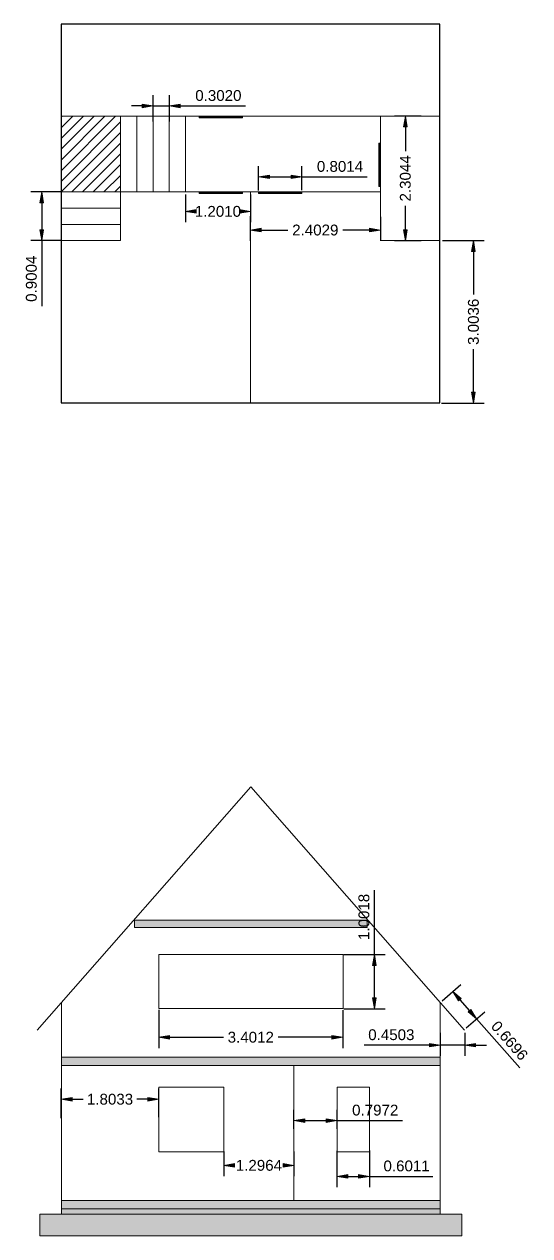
# Model space of a CAD drawing. Header units: inches. Extents: x -2.6 to 20.7, y -15.4 to 7.5.
# Drawn here: x 11.32 to 20.66, y -15.4 to 7 of the extents above; entities that cross this region are included whole.
import ezdxf

# ---------------------------------------------------------------- set-up
doc = ezdxf.new("R2010")
doc.units = ezdxf.units.IN
doc.header["$MEASUREMENT"] = 0
doc.linetypes.add('DASHED', pattern=[0.75, 0.5, -0.25])
doc.layers.get('0').update_dxf_attribs({"lineweight": 0})
doc.layers.get('Defpoints').update_dxf_attribs({"lineweight": 0})
doc.styles.get("Standard").update_dxf_attribs({"font": 'arial.ttf'})
doc.dimstyles.get("Standard").update_dxf_attribs({"dimtxt": 0.2, "dimasz": 0.2, "dimexe": 0.2, "dimexo": 0.05, "dimgap": 0.09, "dimtad": 0, "dimdec": 4, "dimzin": 0, "dimdsep": 46, "dimtxsty": 'Standard', "dimblk": 'VDDIM_DEFAULT', "dimcen": 0.09, "dimclre": 256, "dimclrt": 256, "dimadec": 0, "dimazin": 0, "dimtfac": 1, "dimtdec": 4, "dimtix": 1, "dimtmove": 0, "dimatfit": 3, "dimfxl": 0, "dimtolj": 1, "dimtzin": 0, "dimarcsym": 0})

# ---------------------------------------------------------------- blocks, each defined once
blk = doc.blocks.new('VDDIM_DEFAULT')
at = {"linetype": 'Continuous'}
blk.add_hatch(color=0, dxfattribs=at).paths.add_polyline_path([(0, 0), (-1, -0.1665), (-1, 0.1665)], flags=0)
at = {"color": 0, "linetype": 'Continuous'}
blk.add_lwpolyline([(0, 0), (-1, -0.1665), (-1, 0.1665), (0, 0)], dxfattribs=at)
blk = doc.blocks.new('*D19')
at = {"lineweight": -2}
for p, q in [((12.013, 3.899), (11.444, 3.899)), ((12.013, 2.999), (11.444, 2.999))]:
    blk.add_line(p, q, dxfattribs=at)
at = {"color": 0, "lineweight": -2}
for p, q in [((11.644, 3.699), (11.644, 3.199)), ((11.644, 2.999), (11.644, 1.79))]:
    blk.add_line(p, q, dxfattribs=at)
at = {"layer": 'Defpoints', "color": 0}
for p in [(12.063, 3.899), (11.644, 2.999), (12.063, 2.999)]:
    blk.add_point(p, dxfattribs=at)
at = {"color": 0, "lineweight": -2, "xscale": 0.2, "yscale": 0.2, "zscale": 0.2}
for p, rotation in [((11.644, 3.899), 90), ((11.644, 2.999), 270)]:
    blk.add_blockref('VDDIM_DEFAULT', p, dxfattribs=dict(at, rotation=rotation))
at = {"insert": (11.452, 2.294), "char_height": 0.2, "attachment_point": 5, "rotation": 90}
blk.add_mtext('\\A1;0.9004', dxfattribs=at)
blk = doc.blocks.new('*D20')
at = {"lineweight": -2}
for p, q in [((18.655, 5.302), (18.162, 5.302)), ((18.655, 2.998), (18.162, 2.998))]:
    blk.add_line(p, q, dxfattribs=at)
at = {"color": 0, "lineweight": -2}
for p, q in [((18.362, 5.102), (18.362, 4.656)), ((18.362, 3.198), (18.362, 3.644))]:
    blk.add_line(p, q, dxfattribs=at)
at = {"layer": 'Defpoints', "color": 0}
for p in [(18.705, 5.302), (18.362, 2.998), (18.705, 2.998)]:
    blk.add_point(p, dxfattribs=at)
at = {"color": 0, "lineweight": -2, "xscale": 0.2, "yscale": 0.2, "zscale": 0.2}
for p, rotation in [((18.362, 5.302), 89.9999999999997), ((18.362, 2.998), 269.9999999999997)]:
    blk.add_blockref('VDDIM_DEFAULT', p, dxfattribs=dict(at, rotation=rotation))
at = {"insert": (18.362, 4.15), "char_height": 0.2, "attachment_point": 5, "rotation": 90}
blk.add_mtext('\\A1;2.3044', dxfattribs=at)
blk = doc.blocks.new('*D21')
at = {"lineweight": -2}
for p, q in [((19.05, 3), (19.82, 3)), ((19.03, -0.004), (19.82, -0.004))]:
    blk.add_line(p, q, dxfattribs=at)
at = {"color": 0, "lineweight": -2}
for p, q in [((19.62, 2.8), (19.62, 2.003)), ((19.62, 0.196), (19.62, 0.993))]:
    blk.add_line(p, q, dxfattribs=at)
at = {"layer": 'Defpoints', "color": 0}
for p in [(19, 3), (18.98, -0.004), (19.62, -0.004)]:
    blk.add_point(p, dxfattribs=at)
at = {"color": 0, "lineweight": -2, "xscale": 0.2, "yscale": 0.2, "zscale": 0.2}
for p, rotation in [((19.62, 3), 90), ((19.62, -0.004), 270)]:
    blk.add_blockref('VDDIM_DEFAULT', p, dxfattribs=dict(at, rotation=rotation))
at = {"insert": (19.62, 1.498), "char_height": 0.2, "attachment_point": 5, "rotation": 90}
blk.add_mtext('\\A1;3.0036', dxfattribs=at)
blk = doc.blocks.new('*D22')
at = {"lineweight": -2}
for p, q in [((15.497, 3.449), (15.497, 2.994)), ((17.9, 3.439), (17.9, 2.994))]:
    blk.add_line(p, q, dxfattribs=at)
at = {"color": 0, "lineweight": -2}
for p, q in [((15.697, 3.194), (16.192, 3.194)), ((17.7, 3.194), (17.205, 3.194))]:
    blk.add_line(p, q, dxfattribs=at)
at = {"layer": 'Defpoints', "color": 0}
for p in [(15.497, 3.499), (17.9, 3.489), (15.497, 3.194)]:
    blk.add_point(p, dxfattribs=at)
at = {"color": 0, "lineweight": -2, "xscale": 0.2, "yscale": 0.2, "zscale": 0.2, "rotation": 180}
blk.add_blockref('VDDIM_DEFAULT', (15.497, 3.194), dxfattribs=at)
at = {"color": 0, "lineweight": -2, "xscale": 0.2, "yscale": 0.2, "zscale": 0.2}
blk.add_blockref('VDDIM_DEFAULT', (17.9, 3.194), dxfattribs=at)
at = {"insert": (16.698, 3.194), "char_height": 0.2, "attachment_point": 5}
blk.add_mtext('\\A1;2.4029', dxfattribs=at)
blk = doc.blocks.new('*D23')
at = {"lineweight": -2}
for p, q in [((13.7, 5.203), (13.7, 5.689)), ((14.002, 5.203), (14.002, 5.689))]:
    blk.add_line(p, q, dxfattribs=at)
at = {"color": 0, "lineweight": -2}
for p, q in [((13.5, 5.489), (13.3, 5.489)), ((13.7, 5.489), (14.002, 5.489)), ((14.202, 5.489), (15.411, 5.489))]:
    blk.add_line(p, q, dxfattribs=at)
at = {"layer": 'Defpoints', "color": 0}
for p in [(14.002, 5.489), (13.7, 5.153), (14.002, 5.153)]:
    blk.add_point(p, dxfattribs=at)
at = {"color": 0, "lineweight": -2, "xscale": 0.2, "yscale": 0.2, "zscale": 0.2}
blk.add_blockref('VDDIM_DEFAULT', (13.7, 5.489), dxfattribs=at)
at = {"color": 0, "lineweight": -2, "xscale": 0.2, "yscale": 0.2, "zscale": 0.2, "rotation": 180}
blk.add_blockref('VDDIM_DEFAULT', (14.002, 5.489), dxfattribs=at)
at = {"insert": (14.907, 5.681), "char_height": 0.2, "attachment_point": 5}
blk.add_mtext('\\A1;0.3020', dxfattribs=at)
blk = doc.blocks.new('*D24')
at = {"lineweight": -2}
for p, q in [((14.299, 3.849), (14.299, 3.339)), ((15.5, 3.849), (15.5, 3.339))]:
    blk.add_line(p, q, dxfattribs=at)
at = {"color": 0, "lineweight": -2}
for p, q in [((14.499, 3.539), (14.404, 3.539)), ((15.3, 3.539), (15.394, 3.539))]:
    blk.add_line(p, q, dxfattribs=at)
at = {"layer": 'Defpoints', "color": 0}
for p in [(14.299, 3.899), (15.5, 3.899), (14.299, 3.539)]:
    blk.add_point(p, dxfattribs=at)
at = {"color": 0, "lineweight": -2, "xscale": 0.2, "yscale": 0.2, "zscale": 0.2, "rotation": 180}
blk.add_blockref('VDDIM_DEFAULT', (14.299, 3.539), dxfattribs=at)
at = {"color": 0, "lineweight": -2, "xscale": 0.2, "yscale": 0.2, "zscale": 0.2}
blk.add_blockref('VDDIM_DEFAULT', (15.5, 3.539), dxfattribs=at)
at = {"insert": (14.899, 3.539), "char_height": 0.2, "attachment_point": 5}
blk.add_mtext('\\A1;1.2010', dxfattribs=at)
blk = doc.blocks.new('*D43')
at = {"lineweight": -2}
for p, q in [((15.649, 3.928), (15.649, 4.378)), ((16.45, 3.931), (16.45, 4.378))]:
    blk.add_line(p, q, dxfattribs=at)
at = {"color": 0, "lineweight": -2}
for p, q in [((15.849, 4.178), (16.25, 4.178)), ((16.45, 4.178), (17.659, 4.178))]:
    blk.add_line(p, q, dxfattribs=at)
at = {"layer": 'Defpoints', "color": 0}
for p in [(16.45, 4.178), (15.649, 3.878), (16.45, 3.881)]:
    blk.add_point(p, dxfattribs=at)
at = {"color": 0, "lineweight": -2, "xscale": 0.2, "yscale": 0.2, "zscale": 0.2, "rotation": 180}
blk.add_blockref('VDDIM_DEFAULT', (15.649, 4.178), dxfattribs=at)
at = {"color": 0, "lineweight": -2, "xscale": 0.2, "yscale": 0.2, "zscale": 0.2}
blk.add_blockref('VDDIM_DEFAULT', (16.45, 4.178), dxfattribs=at)
at = {"insert": (17.154, 4.37), "char_height": 0.2, "attachment_point": 5}
blk.add_mtext('\\A1;0.8014', dxfattribs=at)
blk = doc.blocks.new('*D44')
at = {"lineweight": -2}
for p, q in [((13.805, -11.22), (13.805, -11.93)), ((17.206, -11.229), (17.206, -11.93))]:
    blk.add_line(p, q, dxfattribs=at)
at = {"color": 0, "lineweight": -2}
for p, q in [((14.005, -11.73), (15.002, -11.73)), ((17.006, -11.73), (16.009, -11.73))]:
    blk.add_line(p, q, dxfattribs=at)
at = {"layer": 'Defpoints', "color": 0}
for p in [(13.805, -11.17), (17.206, -11.179), (17.206, -11.73)]:
    blk.add_point(p, dxfattribs=at)
at = {"color": 0, "lineweight": -2, "xscale": 0.2, "yscale": 0.2, "zscale": 0.2, "rotation": 180}
blk.add_blockref('VDDIM_DEFAULT', (13.805, -11.73), dxfattribs=at)
at = {"color": 0, "lineweight": -2, "xscale": 0.2, "yscale": 0.2, "zscale": 0.2}
blk.add_blockref('VDDIM_DEFAULT', (17.206, -11.73), dxfattribs=at)
at = {"insert": (15.506, -11.73), "char_height": 0.2, "attachment_point": 5}
blk.add_mtext('\\A1;3.4012', dxfattribs=at)
blk = doc.blocks.new('*D46')
at = {"lineweight": -2}
for p, q in [((12.003, -13.227), (12.003, -12.676)), ((13.806, -13.21), (13.806, -12.676))]:
    blk.add_line(p, q, dxfattribs=at)
at = {"color": 0, "lineweight": -2}
for p, q in [((12.203, -12.876), (12.409, -12.876)), ((13.606, -12.876), (13.4, -12.876))]:
    blk.add_line(p, q, dxfattribs=at)
at = {"layer": 'Defpoints', "color": 0}
for p in [(13.806, -12.876), (12.003, -13.277), (13.806, -13.26)]:
    blk.add_point(p, dxfattribs=at)
at = {"color": 0, "lineweight": -2, "xscale": 0.2, "yscale": 0.2, "zscale": 0.2, "rotation": 180}
blk.add_blockref('VDDIM_DEFAULT', (12.003, -12.876), dxfattribs=at)
at = {"color": 0, "lineweight": -2, "xscale": 0.2, "yscale": 0.2, "zscale": 0.2}
blk.add_blockref('VDDIM_DEFAULT', (13.806, -12.876), dxfattribs=at)
at = {"insert": (12.905, -12.876), "char_height": 0.2, "attachment_point": 5}
blk.add_mtext('\\A1;1.8033', dxfattribs=at)
blk = doc.blocks.new('*D47')
at = {"lineweight": -2}
for p, q in [((16.304, -13.421), (16.304, -13.07)), ((17.101, -13.421), (17.101, -13.07))]:
    blk.add_line(p, q, dxfattribs=at)
at = {"color": 0, "lineweight": -2}
for p, q in [((16.504, -13.27), (16.901, -13.27)), ((17.101, -13.27), (18.308, -13.27))]:
    blk.add_line(p, q, dxfattribs=at)
at = {"layer": 'Defpoints', "color": 0}
for p in [(17.101, -13.27), (16.304, -13.471), (17.101, -13.471)]:
    blk.add_point(p, dxfattribs=at)
at = {"color": 0, "lineweight": -2, "xscale": 0.2, "yscale": 0.2, "zscale": 0.2, "rotation": 180}
blk.add_blockref('VDDIM_DEFAULT', (16.304, -13.27), dxfattribs=at)
at = {"color": 0, "lineweight": -2, "xscale": 0.2, "yscale": 0.2, "zscale": 0.2}
blk.add_blockref('VDDIM_DEFAULT', (17.101, -13.27), dxfattribs=at)
at = {"insert": (17.805, -13.078), "char_height": 0.2, "attachment_point": 5}
blk.add_mtext('\\A1;0.7972', dxfattribs=at)
blk = doc.blocks.new('*D48')
at = {"lineweight": -2}
for p, q in [((15.007, -13.843), (15.007, -14.299)), ((16.304, -13.843), (16.304, -14.299))]:
    blk.add_line(p, q, dxfattribs=at)
at = {"color": 0, "lineweight": -2}
for p, q in [((15.207, -14.099), (15.161, -14.099)), ((16.104, -14.099), (16.151, -14.099))]:
    blk.add_line(p, q, dxfattribs=at)
at = {"layer": 'Defpoints', "color": 0}
for p in [(15.007, -13.793), (16.304, -13.793), (16.304, -14.099)]:
    blk.add_point(p, dxfattribs=at)
at = {"color": 0, "lineweight": -2, "xscale": 0.2, "yscale": 0.2, "zscale": 0.2, "rotation": 180}
blk.add_blockref('VDDIM_DEFAULT', (15.007, -14.099), dxfattribs=at)
at = {"color": 0, "lineweight": -2, "xscale": 0.2, "yscale": 0.2, "zscale": 0.2}
blk.add_blockref('VDDIM_DEFAULT', (16.304, -14.099), dxfattribs=at)
at = {"insert": (15.656, -14.099), "char_height": 0.2, "attachment_point": 5}
blk.add_mtext('\\A1;1.2964', dxfattribs=at)
blk = doc.blocks.new('*D49')
at = {"color": 0, "lineweight": -2}
for p, q in [((17.789, -10.201), (17.789, -9.01)), ((17.789, -11.003), (17.789, -10.201))]:
    blk.add_line(p, q, dxfattribs=at)
at = {"lineweight": -2}
for p, q in [((17.226, -10.201), (17.989, -10.201)), ((17.226, -11.203), (17.989, -11.203))]:
    blk.add_line(p, q, dxfattribs=at)
at = {"layer": 'Defpoints', "color": 0}
for p in [(17.176, -10.201), (17.789, -10.201), (17.176, -11.203)]:
    blk.add_point(p, dxfattribs=at)
at = {"color": 0, "lineweight": -2, "xscale": 0.2, "yscale": 0.2, "zscale": 0.2}
for p, rotation in [((17.789, -10.201), 89.99999999999959), ((17.789, -11.203), 269.9999999999996)]:
    blk.add_blockref('VDDIM_DEFAULT', p, dxfattribs=dict(at, rotation=rotation))
at = {"insert": (17.597, -9.505), "char_height": 0.2, "attachment_point": 5, "rotation": 90}
blk.add_mtext('\\A1;1.0018', dxfattribs=at)
blk = doc.blocks.new('*D50')
at = {"lineweight": -2}
for p, q in [((17.098, -13.83), (17.098, -14.502)), ((17.699, -13.826), (17.699, -14.502))]:
    blk.add_line(p, q, dxfattribs=at)
at = {"color": 0, "lineweight": -2}
for p, q in [((17.298, -14.302), (17.499, -14.302)), ((17.699, -14.302), (18.87, -14.302))]:
    blk.add_line(p, q, dxfattribs=at)
at = {"layer": 'Defpoints', "color": 0}
for p in [(17.098, -13.78), (17.699, -13.776), (17.699, -14.302)]:
    blk.add_point(p, dxfattribs=at)
at = {"color": 0, "lineweight": -2, "xscale": 0.2, "yscale": 0.2, "zscale": 0.2, "rotation": 180}
blk.add_blockref('VDDIM_DEFAULT', (17.098, -14.302), dxfattribs=at)
at = {"color": 0, "lineweight": -2, "xscale": 0.2, "yscale": 0.2, "zscale": 0.2}
blk.add_blockref('VDDIM_DEFAULT', (17.699, -14.302), dxfattribs=at)
at = {"insert": (18.385, -14.11), "char_height": 0.2, "attachment_point": 5}
blk.add_mtext('\\A1;0.6011', dxfattribs=at)
blk = doc.blocks.new('*D52')
at = {"lineweight": -2}
for p, q in [((19.044, -11.054), (19.386, -10.754)), ((19.486, -11.557), (19.828, -11.257))]:
    blk.add_line(p, q, dxfattribs=at)
at = {"color": 0, "lineweight": -2}
for p, q in [((19.368, -11.036), (19.678, -11.389)), ((19.678, -11.389), (20.475, -12.298))]:
    blk.add_line(p, q, dxfattribs=at)
at = {"layer": 'Defpoints', "color": 0}
for p in [(19.006, -11.087), (19.678, -11.389), (19.448, -11.59)]:
    blk.add_point(p, dxfattribs=at)
at = {"color": 0, "lineweight": -2, "xscale": 0.2, "yscale": 0.2, "zscale": 0.2}
for p, rotation in [((19.236, -10.886), 131.2759420272517), ((19.678, -11.389), 311.2759420272517)]:
    blk.add_blockref('VDDIM_DEFAULT', p, dxfattribs=dict(at, rotation=rotation))
at = {"insert": (20.287, -11.792), "char_height": 0.2, "attachment_point": 5, "rotation": 311.2759}
blk.add_mtext('\\A1;0.6696', dxfattribs=at)
blk = doc.blocks.new('*D53')
at = {"lineweight": -2}
for p, q in [((19.008, -11.651), (19.008, -12.076)), ((19.458, -11.651), (19.458, -12.076))]:
    blk.add_line(p, q, dxfattribs=at)
at = {"color": 0, "lineweight": -2}
for p, q in [((18.808, -11.876), (17.599, -11.876)), ((19.458, -11.876), (19.008, -11.876)), ((19.658, -11.876), (19.858, -11.876))]:
    blk.add_line(p, q, dxfattribs=at)
at = {"layer": 'Defpoints', "color": 0}
for p in [(19.008, -11.601), (19.458, -11.601), (19.008, -11.876)]:
    blk.add_point(p, dxfattribs=at)
at = {"color": 0, "lineweight": -2, "xscale": 0.2, "yscale": 0.2, "zscale": 0.2}
blk.add_blockref('VDDIM_DEFAULT', (19.008, -11.876), dxfattribs=at)
at = {"color": 0, "lineweight": -2, "xscale": 0.2, "yscale": 0.2, "zscale": 0.2, "rotation": 180}
blk.add_blockref('VDDIM_DEFAULT', (19.458, -11.876), dxfattribs=at)
at = {"insert": (18.103, -11.684), "char_height": 0.2, "attachment_point": 5}
blk.add_mtext('\\A1;0.4503', dxfattribs=at)

msp = doc.modelspace()

# ---------------------------------------------------------------- hatches: boundary and pattern name
h = msp.add_hatch()
h.set_pattern_fill('_USER', color=94, scale=0.139753, angle=45, style=0, pattern_type=0)
h.set_pattern_definition([(45, (0, 0), (-0.0988204, 0.0988204), [])])
h.paths.add_polyline_path([(12, 3.9), (13.1, 3.9), (13.1, 5.3), (12, 5.3)], flags=0)
for color, points in [(44, [(13.35729, -9.7), (17.65729, -9.7), (17.65729, -9.56213), (13.35729, -9.56213)]), (44, [(12.00729, -12.25), (19.00729, -12.25), (19.00729, -12.1), (12.00729, -12.1)]), (44, [(12.00729, -14.9), (19.00729, -14.9), (19.00729, -14.75), (12.00729, -14.75)]), (9, [(11.60729, -15.4), (19.40729, -15.4), (19.40729, -15), (11.60729, -15)]), (28, [(12.00729, -15), (19.00729, -15), (19.00729, -14.9), (12.00729, -14.9)])]:
    msp.add_hatch(color=color).paths.add_polyline_path(points, flags=0)

# ---------------------------------------------------------------- linework, layer by layer
for p, q in [((13.4, 5.3), (13.4, 3.9)), ((13.7, 5.3), (13.7, 3.9)), ((14, 5.3), (14, 3.9)), ((14.3, 5.3), (14.3, 3.9)), ((15.5, 3.9), (15.5, 0)), ((12, 3.6), (13.1, 3.6)), ((12, 3.3), (13.1, 3.3)), ((15.50729, -7.1), (11.55729, -11.6)), ((15.50729, -7.1), (19.45729, -11.6)), ((12.00729, -12.1), (12.00729, -11.1)), ((19.00729, -12.1), (19.00729, -11.1)), ((16.3, -12.25), (16.3, -14.75))]:
    msp.add_line(p, q)
at = {"lineweight": 30}
msp.add_lwpolyline([(12, 0), (19, 0), (19, 7), (12, 7)], close=True, dxfattribs=at)
for points in [[(12, 5.3), (19, 5.3), (19, 7), (12, 7)], [(13.1, 3.9), (17.9, 3.9), (17.9, 5.3), (13.1, 5.3)], [(17.9, 3), (19, 3), (19, 5.3), (17.9, 5.3)], [(12, 3), (13.1, 3), (13.1, 3.9), (12, 3.9)], [(13.35729, -9.7), (17.65729, -9.7), (17.65729, -9.56213), (13.35729, -9.56213)], [(12.00729, -14.9), (19.00729, -14.9), (19.00729, -12.25), (12.00729, -12.25)], [(11.60729, -15.4), (19.40729, -15.4), (19.40729, -15), (11.60729, -15)]]:
    msp.add_lwpolyline(points, close=True)
at = {"color": 94}
msp.add_lwpolyline([(12, 3.9), (13.1, 3.9), (13.1, 5.3), (12, 5.3)], close=True, dxfattribs=at)
at = {"color": 1}
for points in [[(14.55, 5.27), (15.35, 5.27), (15.35, 5.29), (14.55, 5.29)], [(17.87, 4), (17.89, 4), (17.89, 4.8), (17.87, 4.8)], [(14.55, 3.87), (15.35, 3.87), (15.35, 3.89), (14.55, 3.89)], [(15.65, 3.87), (16.45, 3.87), (16.45, 3.89), (15.65, 3.89)], [(13.81, -11.2), (17.21, -11.2), (17.21, -10.2), (13.81, -10.2)], [(13.81, -13.85), (15.01, -13.85), (15.01, -12.65), (13.81, -12.65)], [(17.1, -13.85), (17.7, -13.85), (17.7, -12.65), (17.1, -12.65)]]:
    msp.add_lwpolyline(points, close=True, dxfattribs=at)
at = {"color": 7}
for points in [[(12.00729, -12.25), (19.00729, -12.25), (19.00729, -12.1), (12.00729, -12.1)], [(12.00729, -14.9), (19.00729, -14.9), (19.00729, -14.75), (12.00729, -14.75)]]:
    msp.add_lwpolyline(points, close=True, dxfattribs=at)
at = {"color": 28}
msp.add_lwpolyline([(12.00729, -15), (19.00729, -15), (19.00729, -14.9), (12.00729, -14.9)], close=True, dxfattribs=at)

# ---------------------------------------------------------------- dimensions: what is measured, and where the dimension line sits
at = {"color": 160}
for base, p1, p2, picture, middle in [((14.002499, 5.488744), (13.700452, 5.152503), (14.002499, 5.152503), '*D23', (14.906799, 5.680844)), ((14.29887, 3.53879), (15.4999, 3.89883), (14.29887, 3.89883), '*D24', (14.89938, 3.53879))]:
    dim = msp.add_linear_dim(base=base, p1=p1, p2=p2, dimstyle='Standard', dxfattribs=at)
    dim.commit()
    dim.dimension.update_dxf_attribs({"geometry": picture, "text_midpoint": middle})
at = {"color": 160, "linetype": 'DASHED'}
for base, p1, p2, picture, middle in [((18.36188, 2.99797), (18.70459, 5.30238), (18.70459, 2.99797), '*D20', (18.36188, 4.15018)), ((19.62007, -0.00381), (18.99965, 2.99979), (18.97996, -0.00381), '*D21', (19.62007, 1.49799))]:
    dim = msp.add_linear_dim(base=base, p1=p1, p2=p2, angle=90, dimstyle='Standard', dxfattribs=at)
    dim.commit()
    dim.dimension.update_dxf_attribs({"geometry": picture, "text_midpoint": middle})
at = {"color": 5}
for base, p1, p2, picture, middle in [((16.45006, 4.17824), (15.64863, 3.87812), (16.45006, 3.88141), '*D43', (17.15436, 4.37034)), ((17.20638, -11.73017), (13.80515, -11.16974), (17.20638, -11.1794), '*D44', (15.50576, -11.73017)), ((19.00805, -11.87585), (19.45839, -11.60079), (19.00805, -11.60079), '*D53', (18.10335, -11.68375)), ((13.80618, -12.87637), (12.00291, -13.27709), (13.80618, -13.26039), '*D46', (12.90454, -12.87637)), ((17.10099, -13.27007), (16.30383, -13.47138), (17.10099, -13.47138), '*D47', (17.80459, -13.07797)), ((16.30383, -14.09944), (15.00744, -13.79346), (16.30383, -13.79346), '*D48', (15.65564, -14.09944)), ((17.69933, -14.3022), (17.09822, -13.7803), (17.69933, -13.77564), '*D50', (18.38473, -14.1101))]:
    dim = msp.add_linear_dim(base=base, p1=p1, p2=p2, dimstyle='Standard', dxfattribs=at)
    dim.commit()
    dim.dimension.update_dxf_attribs({"geometry": picture, "text_midpoint": middle})
at = {"color": 160}
dim = msp.add_linear_dim(base=(11.64374, 2.9985), p1=(12.06259, 3.89887), p2=(12.06259, 2.9985), angle=90, dimstyle='Standard', dxfattribs=at)
dim.commit()
dim.dimension.update_dxf_attribs({"geometry": '*D19', "text_midpoint": (11.45164, 2.2942)})
at = {"color": 160, "linetype": 'DASHED'}
dim = msp.add_linear_dim(base=(15.49666, 3.19357), p1=(17.89955, 3.489), p2=(15.49666, 3.49885), dimstyle='Standard', dxfattribs=at)
dim.commit()
dim.dimension.update_dxf_attribs({"geometry": '*D22', "text_midpoint": (16.6981, 3.19357)})
at = {"color": 5}
dim = msp.add_linear_dim(base=(17.78871, -10.20086), p1=(17.17649, -11.20267), p2=(17.17649, -10.20086), angle=90, dimstyle='Standard', dxfattribs=at)
dim.commit()
dim.dimension.update_dxf_attribs({"geometry": '*D49', "text_midpoint": (17.59661, -9.50536)})
dim = msp.add_aligned_dim(p1=(19.00645, -11.08719), p2=(19.4482, -11.59045), distance=0.30519, dimstyle='Standard', dxfattribs=at)
dim.commit()
dim.dimension.update_dxf_attribs({"geometry": '*D52', "text_midpoint": (20.28681, -11.792)})

doc.saveas('drawing.dxf')
